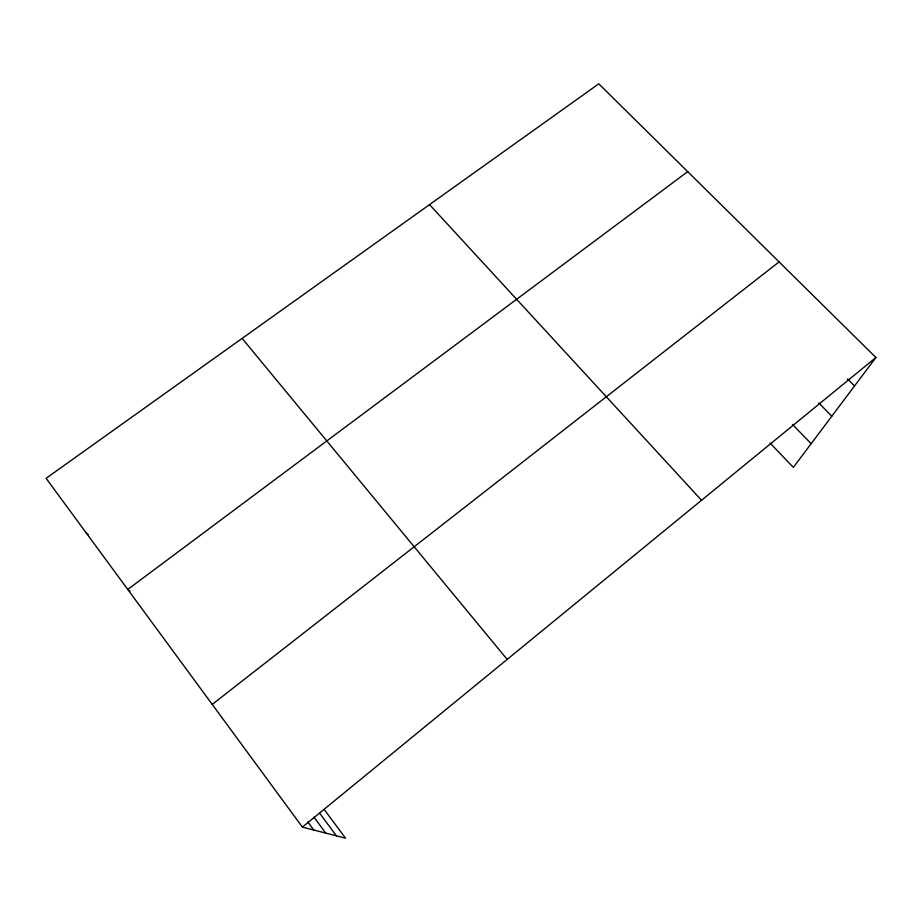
<?xml version="1.0" encoding="UTF-8"?>
<svg xmlns="http://www.w3.org/2000/svg" width="922" height="922" viewBox="0 0 922 922"><rect width="100%" height="100%" fill="white"/><g stroke="black" fill="none" stroke-linecap="round" stroke-linejoin="round"><path stroke-width="1.38" d="M324.233 809.528L345.554 838.179L302.381 827.092L46.1 478.322L598.781 83.821L875.9 357.517L793.346 467.396L770.054 443.033M302.381 827.092L875.9 357.517M212.233 704.408L779.09 261.894M687.708 171.642L127.755 589.446L129.944 591.186M86.276 532.997L88.454 534.852M847.502 378.919L854.533 385.961M818.794 402.96L831.805 416.214M792.505 424.431L811.153 443.701M429.537 204.626L701.55 500.266M242.129 338.397L507.181 659.414M319.565 813.1L336.438 835.839M313.929 817.134L325.731 833.085M307.856 821.975L313.78 830.019"/></g></svg>
